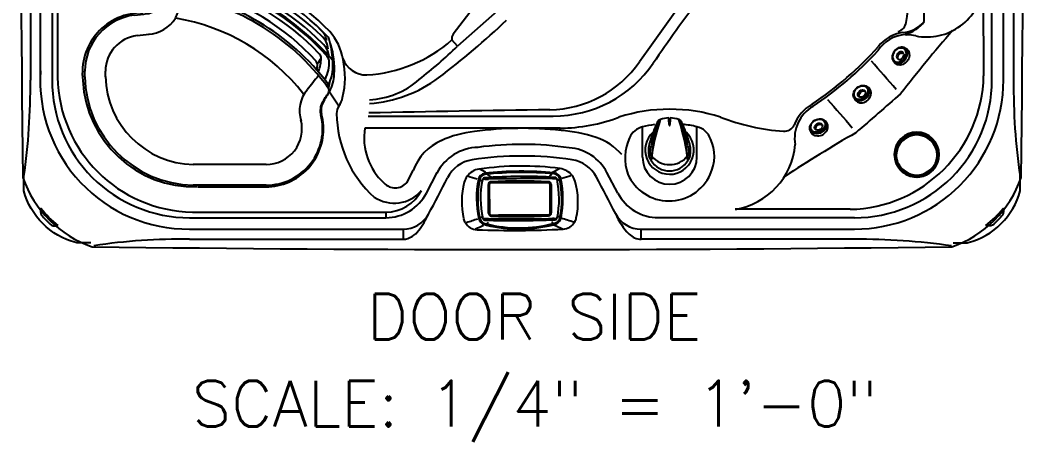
# Model space of a CAD drawing. Extents: x 523 to 611, y 487 to 635.
# Drawn here: x 523.4 to 611, y 487.1 to 523.9 of the extents above; entities that cross this region are included whole.
import ezdxf
from ezdxf.enums import TextEntityAlignment as Align

# ---------------------------------------------------------------- set-up
doc = ezdxf.new("R2010")
doc.units = 0
doc.header["$MEASUREMENT"] = 0
for name, color, linetype in [('1', 4, 'Continuous'), ('BDIM_CYAN', 4, 'Continuous'), ('DIM', 3, 'Continuous'), ('STD TEST', 3, 'Continuous')]:
    doc.layers.add(name, color=color, linetype=linetype)
doc.styles.add('SIMPLEX', font='simplex')

# ---------------------------------------------------------------- blocks, each defined once
blk = doc.blocks.new('2014FW')
at = {"layer": '1', "color": 4, "linetype": 'Continuous'}
for centre, radius, start, end in [((-2.447, -3.458), 8.294, 102.3312, 116.06141), ((-4.125, 3.589), 1.059, 81.08972, 95.07356), ((-4.389, 1.904), 2.765, 73.54026, 81.08972), ((-9.486, -15.873), 21.258, 43.25332, 73.94226), ((-4.462, 0.354), 3.986, 114.11453, 147.5268), ((-10.636, -17.921), 22.429, 40.64649, 77.97167), ((-7.602, 2.509), 0.181, 86.55721, 132.83255), ((-10.58, -17.805), 20.711, 36.85788, 81.70425), ((-3.511, -0.99), 4.269, 120.02958, 126.43562), ((-5.567, 2.549), 0.176, 95.35437, 117.62111), ((-5.488, 1.408), 1.319, 80.87345, 94.17554), ((-9.963, -16.735), 20.002, 41.77554, 76.45464), ((5.408, -1.748), 0.737, 20.42922, 36.80596), ((-2.29, -3.893), 8.725, 3.89992, 15.98039), ((4.464, -3.799), 0.625, 12.00967, 38.53557), ((-0.445, -3.593), 6.866, 353.68388, 2.45339), ((0.708, -3.546), 4.37, 352.20609, 358.36565), ((3.091, -3.984), 3.309, 329.17332, 353.68388), ((5.84, -5.477), 0.18, 332.01579, 32.13508)]:
    blk.add_arc(centre, radius, start, end, dxfattribs=at)
at = {"layer": '1', "color": 3, "linetype": 'Continuous'}
for centre, radius, start, end in [((-3.593, 2.305), 2.19, 94.63661, 106.70112), ((-3.726, 3.568), 0.921, 80.90208, 92.74309), ((-4.249, 0.388), 4.143, 71.89107, 80.71785), ((-4.138, 0.495), 3.696, 117.79663, 142.94882), ((-5.774, 3.597), 0.188, 94.77001, 117.79663), ((-5.655, 2.174), 1.616, 79.83883, 94.77001), ((-4.596, 1.998), 2.119, 103.26319, 114.69901), ((-10.358, -17.408), 21.753, 41.56906, 76.74564), ((-4.978, 3.621), 0.452, 89.38974, 103.26319), ((-5.187, 0.626), 3.454, 72.53699, 86.46147), ((-3.789, 1.018), 3.336, 99.8097, 109.92267), ((-4.275, 3.83), 0.483, 82.44813, 99.8097), ((-4.87, -0.657), 5.009, 77.55232, 82.44813), ((-10.588, -17.807), 22.661, 44.74821, 73.49579), ((-10.453, -17.617), 22.844, 45.89991, 73.04126), ((-3.672, 0.315), 3.366, 118.79334, 139.82722), ((8663.638, -5431.323), 10231.576, 147.9164281, 147.9197202), ((-5.19, 2.995), 0.289, 92.76077, 110.86782), ((-5.144, 2.03), 1.256, 77.64284, 92.76077), ((-10.045, -16.905), 20.814, 42.94554, 75.61643), ((2.301, -3.619), 4.245, 38.45734, 46.3547), ((3.211, -3.416), 3.138, 34.33347, 44.63761), ((4.966, -1.53), 0.859, 25.17799, 39.90888), ((4.092, -1.941), 1.825, 10.64555, 25.17799), ((5.325, -1.968), 0.575, 20.30656, 33.93142), ((3.149, -4.2), 3.326, 33.47266, 44.85984), ((2.764, -2.827), 3.277, 8.54611, 18.85063), ((4.877, -2.962), 1.204, 21.89838, 29.69721), ((3.976, -3.078), 2.096, 3.44228, 15.66197), ((21048.959, -11840.296), 24144.376, 150.6419152, 150.6433103), ((1.865, -3.043), 3.534, 339.29644, 359.23017), ((4.479, -3.387), 0.973, 19.67633, 42.94554), ((5.289, -3.089), 0.11, 359.23017, 15.90621), ((2.576, -3.428), 3.533, 334.59296, 1.14817), ((4.96, -3.735), 1.222, 23.73592, 38.47587), ((5.75, -3.388), 0.36, 4.81664, 23.73592)]:
    blk.add_arc(centre, radius, start, end, dxfattribs=at)
blk = doc.blocks.new('2014VFL')
at = {"layer": '1', "color": 4, "linetype": 'Continuous'}
for centre, radius, start, end in [((-7.828, 2.332), 0.358, 83.31712, 150.68026), ((-10.401, -17.516), 20.372, 35.96889, 82.62581), ((226.788, -127.226), 268.369, 151.09146, 151.31097), ((-36.244, 14.502), 32.17, 334.33602, 338.00705), ((-7341.139, 60374.469), 60817.036, 276.9227358, 276.9237486), ((-9.878, 2.427), 1.489, 275.03006, 326.53591), ((-10.221, -4.075), 4.925, 96.923, 180), ((-9.784, 2.136), 2.992, 273.72195, 328.24341), ((-7341.139, 60374.469), 60818.836, 276.9227358, 276.9237486), ((-10.221, -4.075), 3.125, 96.923, 180), ((-12862.07, -4.202), 12846.924, 359.9983045, 0.0005652), ((-12862.07, -4.202), 12848.724, 359.9983045, 0.0005652), ((-5.512, -4.385), 9.636, 181.17126, 268.82879), ((-5.512, -4.385), 7.836, 181.17126, 268.82879), ((42.07, -34.578), 47.579, 140.7276, 142.64219), ((6.395, -7.533), 2.814, 140.09865, 197.93262), ((-239.328, 150.646), 291.137, 327.25698, 327.46001), ((5.789, -5.766), 0.367, 329.36955, 35.92134), ((6.857, -7.49), 1.469, 152.96431, 196.16099), ((0.668, -9.094), 4.925, 270, 14.04854), ((0.668, -9.094), 3.125, 270, 14.04854), ((-4.114, -101654760.001), 101654747.782, 89.99999730443, 90.00000089852), ((-4.114, -101654760.001), 101654745.982, 89.99999730443, 90.00000089852)]:
    blk.add_arc(centre, radius, start, end, dxfattribs=at)
at = {"layer": '1', "color": 3, "linetype": 'Continuous'}
blk.add_arc((-10.163, -17.114), 17.901, 38.08699, 80.47979, dxfattribs=at)
blk = doc.blocks.new('2014DV')
at = {"layer": '1', "color": 4, "linetype": 'Continuous'}
for p, q in [((-0.809, 2.634), (-0.83, 2.634)), ((0.809, 2.634), (0.83, 2.634))]:
    blk.add_line(p, q, dxfattribs=at)
at = {"layer": '1', "color": 3, "linetype": 'Continuous'}
for centre, radius, start, end in [((14.921, -2.715), 16.638, 161.20382, 173.77239), ((15.559, -2.872), 17.268, 161.35772, 173.54387), ((-18.175, 1.519), 18.155, 2.26488, 4.04802), ((19.002, 1.473), 18.984, 175.98773, 177.71702), ((-15.545, -2.869), 17.254, 6.45111, 18.6473), ((-14.924, -2.715), 16.638, 6.22761, 18.79618), ((15.772, -3.498), 17.797, 161.356, 166.75319), ((2.626, 0.937), 3.923, 154.9337, 161.356), ((0.36, 2.242), 0.394, 180.75921, 192.15364), ((0, 2.165), 0.0256, 192.15364, 347.84636), ((-0.347, 2.239), 0.38, 347.84636, 358.58178), ((-2.63, 0.937), 3.923, 18.644, 25.0663), ((-15.776, -3.498), 17.797, 13.24681, 18.644), ((10.632, -2.289), 12.517, 166.75319, 172.40827), ((-10.636, -2.289), 12.517, 7.59173, 13.24681), ((0, 0.708), 1.986, 218.95806, 321.35227)]:
    blk.add_arc(centre, radius, start, end, dxfattribs=at)
at = {"layer": '1', "color": 4, "linetype": 'Continuous'}
for centre, radius, start, end in [((-2.484, 6.434), 4.134, 292.48684, 293.57767), ((0.09, 0.193), 2.613, 93.40126, 109.99587), ((0, 2.823), 0.0684, 198.36573, 341.63427), ((-0.09, 0.193), 2.612, 70.00373, 86.60007), ((0.158, 0.886), 1.882, 66.63131, 69.20275), ((13.837, -4.085), 16.275, 157.36772, 163.014), ((0.317, 1.551), 1.627, 140.14331, 157.36772), ((-0.87, 2.535), 0.0857, 112.48684, 136.56996), ((0.871, 2.548), 0.0736, 39.21025, 62.77984), ((-0.321, 1.551), 1.627, 22.63228, 39.85669), ((-13.841, -4.085), 16.275, 16.986, 22.63228), ((0, 0), 2.119, 132.47921, 47.06814), ((0.698, -0.072), 2.536, 163.014, 192.84824), ((-0.702, -0.072), 2.536, 347.15176, 16.986), ((-0.268, 0.036), 1.65, 203.98618, 215.0096), ((0.264, 0.036), 1.65, 324.9904, 336.01382), ((0, 0.051), 1.877, 211.52152, 328.47848)]:
    blk.add_arc(centre, radius, start, end, dxfattribs=at)
blk = doc.blocks.new('2014BFB2')
at = {"layer": '1', "color": 4}
for p, q in [((-0.758, 0.92), (-0.808, 0.714)), ((0.811, 0.701), (0.758, 0.92))]:
    blk.add_line(p, q, dxfattribs=at)
for centre, major_axis, ratio, start_param, end_param in [((0.001, 0.671), (-0.811, 0.009), 0.83229, 5.951544, 9.787217), ((0, 0.631), (-0.368, -0.003), 0.772477, 3.384368, 6.027652)]:
    blk.add_ellipse(centre, major_axis=major_axis, ratio=ratio, start_param=start_param, end_param=end_param, dxfattribs=at)
blk.add_ellipse((0, 0.82), major_axis=(-0.771, 0.004), ratio=0.780678, dxfattribs=at)
at = {"layer": '1', "color": 3}
blk.add_ellipse((0, 0.83), major_axis=(-0.712, 0.004), ratio=0.781405, start_param=5.484796, end_param=10.248405, dxfattribs=at)
for centre, major_axis, ratio in [((0, 0.875), (-0.676, 0.004), 0.770534), ((0, 0.772), (-0.368, -0.003), 0.772477)]:
    blk.add_ellipse(centre, major_axis=major_axis, ratio=ratio, dxfattribs=at)
blk = doc.blocks.new('2014CH')
at = {"layer": '1', "color": 3, "linetype": 'Continuous'}
for p, q in [((-2.503, -0.003), (-2.503, 0.096)), ((2.503, -0.003), (2.503, 0.095)), ((-2.652, -0.154), (-2.733, -0.155)), ((2.652, -0.152), (2.733, -0.152)), ((-2.635, -2.663), (-2.717, -2.664)), ((-2.483, -2.912), (-2.483, -2.812)), ((2.52, -2.784), (2.521, -2.884)), ((2.669, -2.633), (2.752, -2.633)), ((2.833, -3.226), (2.787, -3.228)), ((-2.908, -3.688), (-2.894, -3.692)), ((-2.883, -3.589), (-2.889, -3.588)), ((2.955, -3.648), (2.942, -3.652))]:
    blk.add_line(p, q, dxfattribs=at)
at = {"layer": '1', "color": 2, "linetype": 'Continuous'}
for p, q in [((-2.652, -0.154), (-2.635, -2.663)), ((2.669, -2.633), (2.652, -0.152))]:
    blk.add_line(p, q, dxfattribs=at)
at = {"layer": '1', "color": 4, "linetype": 'Continuous'}
for centre, radius, start, end in [((-3.327, -0.369), 1.575, 98.29053, 142.80095), ((0.166, -24.374), 25.833, 82.51033, 98.27938), ((3.328, -0.323), 1.575, 37.98355, 82.51033), ((1.55, -1.645), 6.613, 165.13287, 192.97786), ((-3.364, -0.341), 1.528, 142.80095, 165.13287), ((4.834, -1.337), 8.25, 168.8473, 192.35688), ((-3.068, 0.231), 0.194, 94.86163, 171.7817), ((0.296, -43.241), 43.796, 86.35052, 94.42769), ((3.072, 0.28), 0.187, 8.04254, 86.35083), ((-4.772, -1.4), 8.209, 348.34416, 11.99146), ((3.363, -0.296), 1.531, 15.68831, 37.98355), ((-1.522, -1.668), 6.605, 347.81065, 15.68831), ((-3.708, -2.857), 1.217, 192.97786, 211.47796), ((-3.675, -2.837), 1.255, 211.47796, 267.77156), ((-3.023, -3.051), 0.209, 194.21982, 266.12466), ((-0.571, 82.671), 85.966, 268.3559, 272.42835), ((3.084, -3.033), 0.185, 266.20483, 352.29308), ((3.712, -2.787), 1.255, 273.01546, 328.8043), ((3.742, -2.805), 1.22, 328.8043, 347.81065), ((-0.519, 75.424), 79.58, 267.69195, 273.09507)]:
    blk.add_arc(centre, radius, start, end, dxfattribs=at)
at = {"layer": '1', "color": 3, "linetype": 'Continuous'}
for centre, radius, start, end in [((-52.76, -97.216), 110.034, 63.10473, 63.37435), ((0.206, -29.198), 30.2, 84.70574, 96.21073), ((0.206, -29.198), 30.1, 84.70574, 96.21073), ((54.205, -96.729), 110.308, 117.40602, 117.71869), ((-76.911, -239.883), 251.108, 73.05212, 73.24422), ((4.49, -1.331), 8.255, 168.69256, 192.42473), ((4.49, -1.331), 8.155, 168.69256, 192.42473), ((-2.934, 0.153), 0.683, 100.69074, 168.69256), ((-2.934, 0.153), 0.583, 100.69074, 168.69256), ((-2.096, 2.832), 2.924, 241.80675, 245.70055), ((-2.887, 3.309), 2.984, 264.67843, 273.32133), ((-1.585, 2.236), 1.949, 230.73072, 242.32186), ((-2.494, -0.143), 0.24, 92.28425, 181.96489), ((2.056, -300.026), 300.394, 89.84509, 90.90918), ((-0.007, -54.904), 55.056, 87.38721, 92.5986), ((2.492, -0.145), 0.241, 358.41473, 87.38721), ((1.583, 2.157), 1.852, 302.86131, 311.59861), ((2.93, 1.654), 1.288, 267.43294, 279.52158), ((2.94, 0.206), 0.569, 11.27844, 84.98246), ((2.94, 0.206), 0.669, 11.27844, 84.98246), ((2.167, 2.616), 2.655, 295.48829, 299.61542), ((-5.094, -1.396), 8.761, 349.19109, 11.27844), ((-5.094, -1.396), 8.861, 349.19109, 11.27844), ((80.951, -241.232), 253.652, 107.54956, 107.73646), ((-1046.657, -7.907), 1043.953, 0.287767, 0.425637), ((1056.566, 6.593), 1053.855, 180.366683, 180.501555), ((-108.997, 318.169), 338.131, 287.97679, 288.15098), ((-2.863, -2.951), 0.725, 192.42473, 254.47243), ((-2.863, -2.951), 0.625, 192.42473, 254.47243), ((-2.358, -4.664), 1.931, 119.46831, 124.93715), ((-2.855, -6.127), 2.984, 87.29426, 95.93716), ((-1.832, -4.566), 1.435, 129.8495, 136.34189), ((-2.474, -2.669), 0.243, 178.74851, 268.04054), ((-1.171, 297.244), 300.394, 269.70641, 270.7705), ((-0.302, 54.997), 57.95, 267.84363, 272.79296), ((2.511, -2.643), 0.241, 272.59606, 2.4535), ((1.87, -4.526), 1.441, 43.41001, 50.48083), ((2.944, -4.409), 1.288, 81.09401, 93.18265), ((2.328, -1.202), 2.426, 283.83171, 290.53822), ((2.914, -2.925), 0.608, 295.38721, 349.19109), ((2.914, -2.925), 0.708, 295.38721, 349.19109), ((2.399, -4.64), 1.949, 56.0866, 61.0999), ((105.791, 323.771), 342.43, 252.641, 252.836), ((-46.374, 90.352), 103.503, 294.24528, 294.68057), ((-2.029, 0.051), 3.841, 254.47243, 256.87424), ((-2.029, 0.051), 3.741, 254.47243, 256.87424), ((-0.055, 7.772), 11.81, 256.05623, 284.64972), ((-0.055, 7.772), 11.71, 256.05623, 284.64972), ((2.328, -1.202), 2.526, 283.83171, 290.53822), ((72.062, 147.616), 166.312, 245.45774, 245.7422)]:
    blk.add_arc(centre, radius, start, end, dxfattribs=at)
at = {"layer": '1', "color": 2, "linetype": 'Continuous'}
for centre, radius, start, end in [((-0.072, -957.729), 957.729, 89.845994, 90.14542), ((-2.502, -0.153), 0.15, 90.26442, 180.39476), ((2.502, -0.153), 0.15, 0.39473, 89.72391), ((-2.485, -2.662), 0.15, 180.3945, 270.44191), ((-37.408, 6738.683), 6741.585, 270.2968204, 270.3393484), ((2.519, -2.634), 0.15, 270.60913, 0.39469)]:
    blk.add_arc(centre, radius, start, end, dxfattribs=at)
blk = doc.blocks.new('CAP HSS')
at = {"layer": 'BDIM_CYAN', "linetype": 'Continuous', "lineweight": 25}
for p, q in [((-1.841, 0.021), (-1.835, -0.081)), ((1.839, -0.021), (1.841, 0.021)), ((1.863, 0.019), (1.861, -0.022)), ((-1.362, -1.291), (-1.382, -1.311)), ((1.382, -1.311), (1.362, -1.291))]:
    blk.add_line(p, q, dxfattribs=at)
at = {"layer": 'BDIM_CYAN', "linetype": 'Continuous', "lineweight": 25, "flags": 128}
for points in [[(0, 1.924), (0, 1.946), (0, 1.957), (0, 1.967), (0, 1.976), (0, 1.982), (0, 1.987)], [(-1.786, 0.031), (-1.782, -0.108), (-1.765, -0.246), (-1.734, -0.384), (-1.704, -0.483), (-1.667, -0.58), (-1.624, -0.676), (-1.574, -0.771), (-1.5, -0.887), (-1.418, -1), (-1.325, -1.108), (-1.228, -1.207), (-1.123, -1.3), (-1.012, -1.386)], [(1.012, -1.386), (1.096, -1.322), (1.177, -1.254), (1.253, -1.183), (1.325, -1.108), (1.396, -1.027), (1.46, -0.944), (1.52, -0.859), (1.574, -0.771), (1.624, -0.676), (1.667, -0.58), (1.704, -0.483), (1.734, -0.384), (1.765, -0.246), (1.782, -0.108), (1.786, 0.031)], [(-1.835, -0.081), (-1.834, -0.092), (-1.833, -0.103)], [(-1.492, -1.019), (-1.511, -1.03), (-1.534, -1.043)], [(-0.51, -1.749), (-0.463, -1.762), (-0.418, -1.775), (-0.366, -1.79), (-0.32, -1.803), (-0.28, -1.814), (-0.248, -1.825), (-0.225, -1.834), (-0.212, -1.842), (-0.208, -1.848)], [(0.208, -1.847), (0.212, -1.842), (0.225, -1.834), (0.248, -1.824), (0.28, -1.814), (0.32, -1.802), (0.367, -1.789), (0.418, -1.775), (0.463, -1.762), (0.51, -1.749)], [(0.939, -1.557), (1.009, -1.51), (1.077, -1.461)], [(-0.243, -1.869), (-0.25, -1.862), (-0.26, -1.855)], [(-0.244, -1.853), (-0.237, -1.851), (-0.23, -1.849)], [(-0.23, -1.849), (-0.227, -1.848), (-0.208, -1.848)], [(-0.208, -1.848), (-0.207, -1.86), (-0.206, -1.873)], [(0.206, -1.873), (0.207, -1.86), (0.208, -1.847)], [(0.208, -1.847), (0.227, -1.848), (0.23, -1.849)], [(0.23, -1.849), (0.237, -1.851), (0.244, -1.853)], [(0.26, -1.855), (0.25, -1.862), (0.243, -1.869)]]:
    blk.add_lwpolyline(points, dxfattribs=at)
at = {"layer": 'BDIM_CYAN', "color": 3, "linetype": 'Continuous', "lineweight": 25, "flags": 128}
for points in [[(-1.855, -0.082), (-1.856, -0.078), (-1.863, 0.019)], [(1.534, -1.044), (1.444, -1.163), (1.344, -1.276)]]:
    blk.add_lwpolyline(points, dxfattribs=at)
at = {"layer": 'BDIM_CYAN', "linetype": 'Continuous', "lineweight": 25}
for centre, radius, start, end in [((0, 0.071), 1.955, 315, 225), ((-0.001, 0.035), 1.889, 89.96033, 178.90515), ((0, 0.026), 1.874, 17.67156, 162.32905), ((0, 0), 1.787, 0.99655, 179.00402), ((0.001, 0.035), 1.889, 1.09441, 90.03994), ((-1.905, 0.313), 0.243, 266.38932, 273.61068), ((0.005, 0.064), 1.926, 179.80106, 224.74366), ((0.008, 0.063), 1.897, 179.74788, 215.66045), ((-1.875, 0.311), 0.293, 272.34868, 276.79058), ((-0.144, 0.065), 1.697, 162.03259, 181.48445), ((-2.018, 1.087), 1.081, 279.45177, 282.38725), ((-1.717, 0.796), 0.212, 251.19916, 258.76359), ((-0.008, 0.063), 1.898, 324.33131, 0.25171), ((1.717, 0.796), 0.212, 281.23789, 288.80132), ((0.151, 0.065), 1.69, 358.47868, 18.00551), ((0.205, 0.088), 1.66, 357.60061, 17.77888), ((2.018, 1.087), 1.081, 257.61327, 260.54889), ((1.876, 0.308), 0.29, 263.10903, 267.59711), ((1.905, 0.313), 0.243, 266.38566, 273.61434), ((-1.886, 0.973), 1.055, 271.63444, 272.7737), ((0.183, 0.126), 2.028, 186.46352, 214.35879), ((-0.2, 0.129), 2.044, 325.83152, 355.79998), ((-0.256, 0.093), 2.12, 327.58529, 356.89599), ((1.889, 1.003), 1.025, 267.20913, 268.45087), ((0.178, 0.128), 2.025, 214.4818, 222.81714), ((0, 0.071), 1.955, 225, 262.86), ((-1.398, -1.228), 0.0729, 299.53504, 318.16942), ((0.006, 0.065), 1.927, 224.74189, 239.51773), ((-1.111, -1.545), 0.355, 123.63136, 130.95591), ((0.026, 0.036), 1.898, 223.77291, 233.42736), ((0.097, 0.047), 1.911, 222.71086, 232.10173), ((-0.954, -1.611), 0.195, 129.48983, 140.71871), ((-0.026, -0.03), 1.813, 233.52835, 238.95907), ((-1.369, -1.138), 0.435, 312.12544, 325.23611), ((-0.058, -0.134), 1.673, 232.45357, 238.21694), ((0, 0.012), 1.725, 234.09825, 305.89994), ((-1.003, -1.561), 0.0467, 312.1656, 331.44271), ((0.003, 0.059), 1.92, 239.50789, 254.0239), ((-0.843, -1.659), 0.14, 132.93848, 147.20533), ((-0.022, -0.022), 1.822, 238.96483, 244.61249), ((-0.048, -0.117), 1.693, 238.23708, 244.18937), ((-0.707, -1.714), 0.107, 137.08358, 154.62222), ((0.001, 0.027), 1.876, 244.60289, 253.84105), ((0.001, -0.035), 1.788, 243.91112, 253.39974), ((-0.403, -1.81), 0.123, 150.35724, 163.79525), ((-0.001, -0.035), 1.788, 286.59971, 296.07126), ((0.402, -1.81), 0.124, 16.20676, 29.51241), ((-0.001, 0.027), 1.877, 286.16073, 295.3803), ((-0.003, 0.058), 1.919, 285.9765, 300.47968), ((0.05, -0.12), 1.689, 295.7886, 301.75312), ((0.706, -1.714), 0.108, 25.36401, 42.77074), ((0.023, -0.023), 1.821, 295.3713, 301.02149), ((0.867, -1.64), 0.11, 30.85295, 49.06378), ((0.006, 0.001), 1.85, 301.07397, 316.31317), ((1.002, -1.561), 0.0467, 208.54343, 227.81846), ((-0.006, 0.065), 1.927, 300.47082, 315.25784), ((1.368, -1.139), 0.434, 214.75655, 227.91499), ((-0.12, 0.077), 1.949, 307.90664, 325.76757), ((-0.14, 0.096), 1.977, 308.02708, 325.6398), ((1.398, -1.228), 0.0726, 221.84546, 240.47622), ((-0.569, -1.762), 0.05, 330.79307, 345.14281), ((-1.348, -5.514), 3.817, 73.43558, 77.55098), ((-3.547, -13.057), 11.681, 73.57301, 74.9843), ((-0.256, -1.825), 0.0305, 262.30801, 294.0265), ((-0.039, -0.217), 1.665, 262.96088, 264.24706), ((0, 0.068), 1.952, 263.94719, 276.05297), ((0.039, -0.217), 1.664, 275.75289, 277.03839), ((2.077, -7.834), 6.255, 104.40295, 107.03959), ((0.256, -1.825), 0.0305, 245.94436, 277.6928), ((1.353, -5.53), 3.834, 102.45855, 106.55655), ((0.57, -1.762), 0.0506, 194.86909, 209.06028)]:
    blk.add_arc(centre, radius, start, end, dxfattribs=at)
at = {"layer": 'BDIM_CYAN', "color": 3, "linetype": 'Continuous', "lineweight": 25}
for centre, radius, start, end in [((0.001, 0.066), 1.921, 90.01764, 179.86365), ((0, 0.028), 1.846, 17.6775, 162.32311), ((0, 0), 1.854, 18.48756, 161.51305), ((-0.001, 0.066), 1.921, 0.13572, 89.98293), ((-0.207, 0.089), 1.657, 162.20468, 182.41794), ((-0.005, 0.064), 1.926, 315.25583, 0.19939), ((0.225, 0.079), 2.087, 184.43715, 212.55218), ((0.021, 0.03), 1.889, 214.63613, 223.76166), ((0, 0.01), 1.828, 244.574, 295.41429), ((0, 0.071), 1.955, 277.13935, 315)]:
    blk.add_arc(centre, radius, start, end, dxfattribs=at)
blk = doc.blocks.new('19-VV HL')
at = {"layer": '1', "color": 3, "linetype": 'Continuous'}
for p, q in [((0.563, 43.449), (0.563, 14.449)), ((1.449, 14.449), (1.449, 43.449)), ((2.449, 43.449), (2.449, 14.449)), ((84.449, 14.449), (84.449, 43.449)), ((85.449, 14.449), (85.449, 43.449)), ((86.336, 43.449), (86.336, 14.449)), ((44.888, 23.672), (37.812, 17.412)), ((57.881, 21.919), (54.449, 17.104)), ((54.449, 17.104), (53.689, 16.039)), ((26.556, 13.255), (26.557, 13.257)), ((26.557, 13.257), (26.557, 13.258)), ((26.653, 13.439), (27.484, 12.199)), ((26.382, 13.058), (26.381, 13.056)), ((46.788, 10.264), (29.744, 10.264)), ((46.788, 10.061), (46.788, 10.264)), ((67.294, 9.039), (67.294, 9.038)), ((35.116, 4.592), (36.061, 6.395)), ((51.806, 4.592), (50.861, 6.395)), ((15.187, 5.131), (21.121, 5.131)), ((31.573, 2.94), (31.573, 2.449)), ((14.449, 2.449), (31.573, 2.449)), ((72.449, 2.449), (55.349, 2.449)), ((14.449, 1.449), (33.086, 1.449)), ((33.086, 1.449), (33.086, 0.563)), ((53.836, 1.449), (72.449, 1.449)), ((53.836, 0.563), (53.836, 1.449)), ((14.449, 0.563), (33.086, 0.563)), ((72.449, 0.563), (53.836, 0.563))]:
    blk.add_line(p, q, dxfattribs=at)
at = {"layer": '1', "color": 2, "linetype": 'Continuous'}
for p, q in [((2.94, 24.387), (2.94, 14.702)), ((83.685, 22.681), (83.72, 14.826)), ((26.763, 17.474), (26.79, 17.516)), ((37.812, 17.412), (37.334, 17.952)), ((53.96, 7.729), (53.96, 10.384)), ((58.71, 7.729), (58.71, 10.384)), ((33.389, 5.498), (33.944, 6.556)), ((14.702, 2.94), (31.573, 2.94)), ((72.073, 3.179), (62.035, 3.179))]:
    blk.add_line(p, q, dxfattribs=at)
at = {"layer": '1', "color": 4, "linetype": 'Continuous'}
for points in [[(-0.086, 80.948, 0.006666), (-0.086, 5.951, 0.232723), (5.951, -0.086, 0.006667), (80.948, -0.086, 0.232724), (86.984, 5.951, 0.006667), (86.984, 80.948, 0.232724), (80.948, 86.984, 0.006667), (5.951, 86.984, 0.232723)], [(2.974, 1.762, -0.052002), (1.477, 3.259, 0.145561), (1.501, 2.696, 0.041549), (2.416, 1.782, 0.138511)], [(83.925, 1.762, 0.052002), (85.422, 3.259, -0.145561), (85.398, 2.696, -0.041549), (84.483, 1.782, -0.138511)]]:
    blk.add_lwpolyline(points, format="xyb", close=True, dxfattribs=at)
for points in [[(5.83, 0.267), (4.581, 0.267, -0.06455), (4.518, 0.275, -0.269989), (-0.01, 4.801, -0.064627), (-0.018, 4.865), (-0.018, 6.115)], [(81.069, 0.267), (82.317, 0.267, 0.06455), (82.381, 0.275, 0.269989), (86.909, 4.801, 0.064627), (86.917, 4.865), (86.917, 6.115)]]:
    blk.add_lwpolyline(points, format="xyb", dxfattribs=at)
at = {"layer": '1', "color": 3, "linetype": 'Continuous'}
for centre, radius, start, end in [((11.107, 3.627), 21.67, 44.04695, 74.24563), ((78.762, 23.156), 4.944, 258.70622, 354.06199), ((42.487, 19.181), 36.06, 0.6275, 5.69303), ((192.53, -78.123), 166.694, 143.2658, 145.65205), ((10.311, 15.104), 5.218, 89.29491, 187.53808), ((-2.085, 65.766), 63.842, 306.82044, 313.8019), ((76.484, 21.263), 2.663, 274.0559, 320.71107), ((76.791, 20.715), 2.091, 298.17358, 327.02062), ((23.012, 15.461), 4.891, 9.28306, 41.35685), ((77.183, 15.217), 3.238, 95.40564, 146.5237), ((77.097, 15.387), 3.247, 97.51226, 142.48108), ((175.801, -63.777), 125.696, 138.95113, 142.20173), ((76.105, 21.205), 2.872, 285.70226, 305.6318), ((77.095, 19.028), 0.625, 250.0755, 266.46497), ((76.676, 12.707), 5.71, 78.70622, 86.27711), ((26.123, 17.351), 0.686, 15.48812, 31.61866), ((18.845, 15.335), 8.239, 357.50295, 15.48812), ((11.512, 44.113), 37.478, 307.79834, 314.56634), ((51.739, 37.712), 30.546, 303.85334, 318.23111), ((51.192, 38.435), 31.651, 303.90084, 317.379), ((20.712, 14.671), 7.3, 346.3159, 12.48719), ((45.739, 21.533), 9.664, 270.83832, 325.35587), ((46.164, 21.9), 10.584, 270.02687, 325.65205), ((14.363, 14.391), 12.942, 176.18001, 270.38407), ((23.512, 15.131), 3.568, 331.69299, 357.50295), ((-54.871, 13.986), 55.436, 351.75784, 0.4789), ((14.449, 14.449), 12, 179.99973, 270.00027), ((14.901, 14.902), 9.774, 182.83466, 271.32899), ((29.73, 19.977), 7.253, 273.17223, 310.93787), ((29.345, 23.784), 11.399, 273.9662, 306.82044), ((72.449, 14.449), 12, 269.99982, 0.00018), ((72.449, 14.449), 13, 269.99997, 0.00003), ((139.697, 13.844), 53.365, 179.35047, 188.40657), ((49.018, -0.503), 26.358, 147.98056, 150.42731), ((349715.145, -401476.652), 532392.098, 131.05107282, 131.0516303), ((27.272, 11.836), 1.356, 150.42731, 194.84723), ((25.983, 13.281), 1.852, 323.72887, 349.52002), ((70.447, 9.321), 3.464, 119.21852, 159.72784), ((21.031, 10.182), 5.101, 3.09505, 14.84723), ((28.293, 11.586), 1.013, 143.72887, 182.33099), ((37.203, 11.609), 9.923, 180.36902, 227.96851), ((80.715, -2368.734), 2380.859, 90.838318, 91.218652), ((56.335, -2.592), 14.504, 72.20284, 107.79716), ((70.462, 9.369), 3.23, 120.18008, 189.61077), ((34.633, 24613.281), 24601.968, 269.9893017, 270.0268674), ((46.764, 24.577), 14.313, 270.09448, 291.03488), ((56.335, 0.087), 10.567, 97.27783, 102.98858), ((56.335, 0.087), 10.567, 77.01142, 83.82298), ((67.638, 29.082), 19.14, 248.96512, 265.85255), ((66.324, 10.972), 0.982, 265.85255, 332.70975), ((21.078, 10.184), 5.054, 270.48107, 3.09505), ((43.461, -19.633), 29.879, 83.48086, 97.98493), ((54.426, 8.679), 1.768, 105.28855, 154.89137), ((58.339, 8.776), 1.65, 19.334, 77.01142), ((135.191, -99.033), 125.611, 119.90097, 123.2254), ((43.46, -19.711), 28.554, 81.71, 97.76251), ((56.585, 7.667), 4.152, 154.89137, 199.95053), ((56.581, 7.802), 3.647, 334.24068, 24.62807), ((61.051, 9.35), 6.249, 279.0659, 355.22509), ((39.712, 4.443), 4.14, 91.50154, 152.73776), ((47.274, 4.5), 4.057, 27.85662, 85.71252), ((39.551, 4.611), 2.919, 98.65918, 153.33574), ((43.461, -21.062), 28.889, 81.32992, 98.65918), ((47.378, 4.624), 2.906, 28.15996, 81.32992), ((56.281, 7.842), 3.935, 203.86475, 335.62052), ((-65.103, 57.165), 114.188, 331.55051, 333.33574), ((-148.07, -99.999), 224.595, 27.23621, 28.15996), ((32.293, 6.855), 3.138, 236.48665, 319.57401), ((31.573, 6.449), 4, 270.0011, 332.34004), ((55.349, 6.45), 4, 207.66042, 269.99844), ((33.083, 3.967), 2.517, 270.06906, 331.55051), ((29.298, 5.441), 6.567, 321.49031, 335.97803), ((53.836, 3.949), 2.5, 207.17134, 270.00222), ((56.405, 4.685), 5.145, 201.66967, 225.36663), ((61.048, 9.355), 6.255, 279.08198, 281.63591), ((32.969, 2.314), 1.755, 273.82421, 326.74574), ((53.918, 2.166), 1.605, 225.36663, 267.08491), ((13.7, -50.874), 51.442, 89.16526, 98.49938), ((72.917, -54.496), 55.061, 81.64674, 90.4865)]:
    blk.add_arc(centre, radius, start, end, dxfattribs=at)
at = {"layer": '1', "color": 2, "linetype": 'Continuous'}
for centre, radius, start, end in [((124.841, -47.58), 109.538, 138.94789, 142.91925), ((65.958, 21.443), 11.171, 349.91427, 11.65838), ((75.989, 19.613), 0.975, 287.14293, 352.55401), ((37.968, 18.076), 0.646, 142.91925, 191.03054), ((29.159, 27.277), 12.401, 273.48692, 311.24256), ((29.883, 17.094), 2.196, 200.14984, 270.78081), ((-327878.156, -285327.263), 434710.724, 41.02532707, 41.02576081), ((14.898, 14.898), 11.96, 180.93685, 269.063), ((20.734, 15.079), 6, 346.826, 352.02187), ((71.828, 15.071), 11.895, 271.18256, 358.81707), ((97807.751, 84877.299), 129439.697, 220.96742371, 220.96887808), ((34.999, 9.402), 5.325, 170.67794, 227.52115), ((40.148, 1.085), 8.911, 95.39542, 114.92506), ((46.004, -2.305), 12.387, 71.56176, 86.07036), ((38.308, 4.919), 4.661, 113.70322, 159.43331), ((48.318, 4.636), 5.071, 40.91215, 71.56176), ((56.335, 7.738), 2.375, 180.21787, 359.78213), ((32.386, 6.377), 1.334, 222.56117, 318.77645), ((31.573, 6.449), 3.509, 269.99988, 332.34023)]:
    blk.add_arc(centre, radius, start, end, dxfattribs=at)
at = {"layer": '1', "color": 1, "linetype": 'Continuous'}
for name, p in [('2014FW', (20.53, 19.501)), ('2014VFL', (20.462, 19.307)), ('2014DV', (56.318, 8.355)), ('2014CH', (43.251, 5.493))]:
    blk.add_blockref(name, p, dxfattribs=at)
at = {"layer": '1', "color": 1, "linetype": 'Continuous', "xscale": -1, "rotation": 52.42651222515266}
blk.add_blockref('2014BFB2', (77.059, 16.114), dxfattribs=at)
at = {"layer": '1', "color": 1, "linetype": 'Continuous'}
for p, rotation in [((73.597, 12.7), 41.52346318783533), ((69.701, 9.716), 30.38134285647043)]:
    blk.add_blockref('2014BFB2', p, dxfattribs=dict(at, rotation=rotation))
at = {"layer": 'STD TEST', "color": 1}
blk.add_blockref('CAP HSS', (77.883, 7.881), dxfattribs=at)

msp = doc.modelspace()

# ---------------------------------------------------------------- block references
at = {"layer": '1'}
msp.add_blockref('19-VV HL', (523.774, 504.169), dxfattribs=at)

# ---------------------------------------------------------------- texts
at = {"layer": 'DIM', "style": 'SIMPLEX'}
for s, p in [('DOOR SIDE', (568.266, 495.981)), ('SCALE: 1/4" = 1\'-0"', (568.338, 488.387))]:
    msp.add_text(s, height=4, dxfattribs=at).set_placement(p, align=Align.CENTER)

doc.saveas('drawing.dxf')
